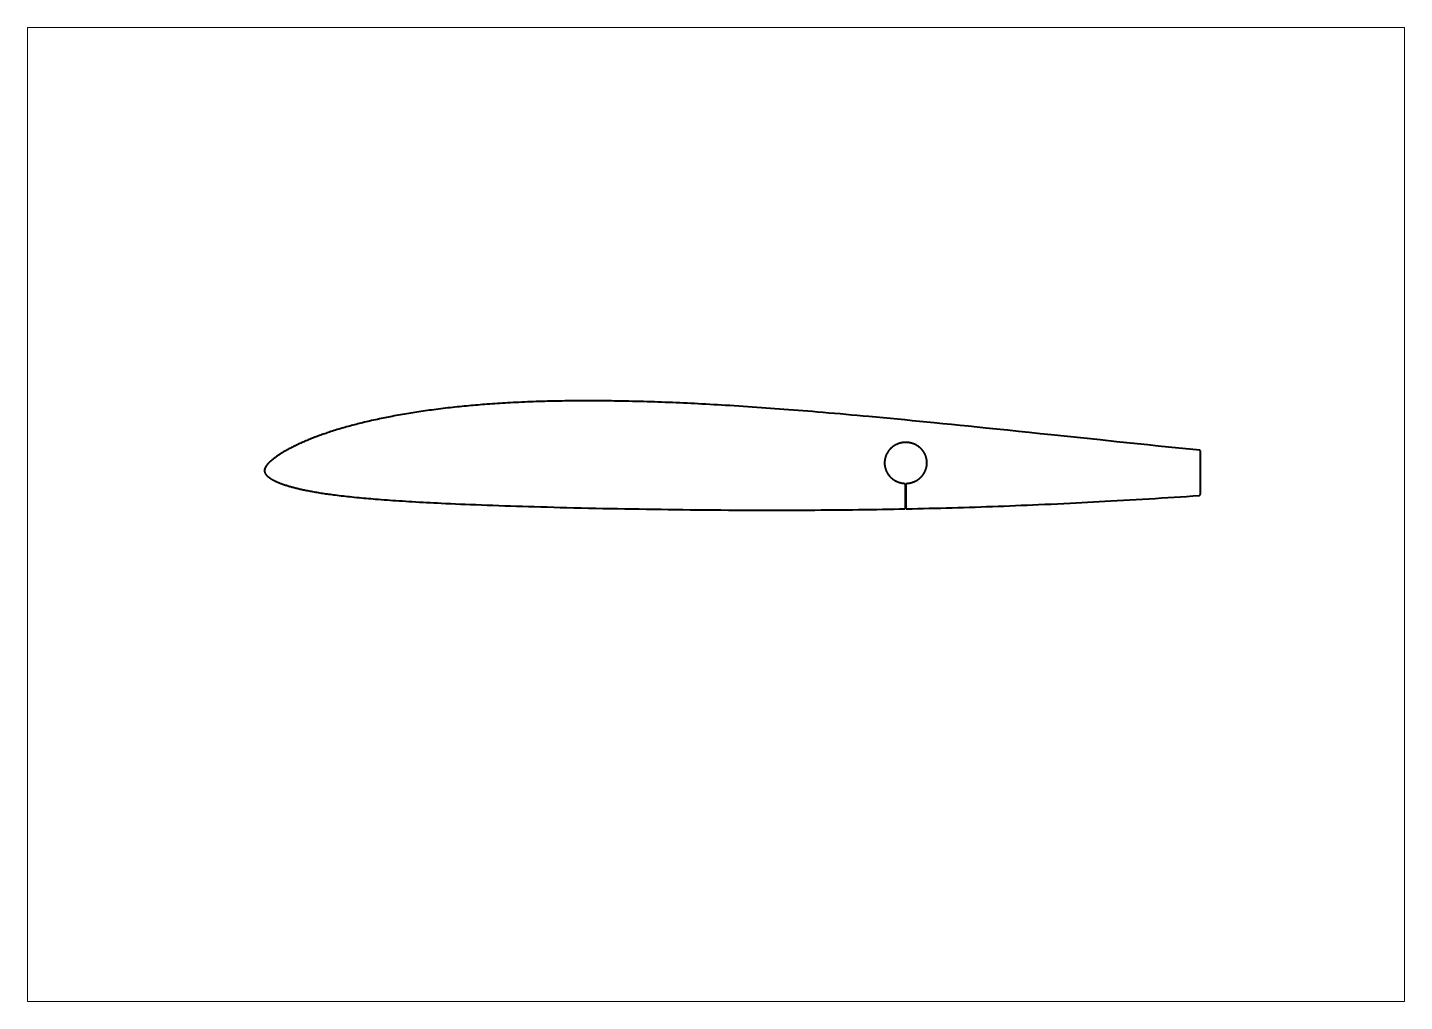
# Paper-space layout 'Sheet' of a CAD drawing. Header units: millimetres. Extents: x 0 to 420, y 0 to 297.
# The model-space entities are those that its viewports show. They can reach past a viewport. Long polylines and large blocks are cut down to what shows.
import ezdxf

# ---------------------------------------------------------------- set-up
doc = ezdxf.new("R2010")
doc.units = ezdxf.units.MM
doc.layers.add('Geometries', color=7, linetype='Continuous')

msp = doc.modelspace()

# ---------------------------------------------------------------- linework, layer by layer
at = {"layer": 'Geometries', "linetype": 'Continuous', "lineweight": 40}
for p, q in [((125.33, 180.63), (124.62, 180.54)), ((126.04, 180.72), (125.33, 180.63)), ((126.75, 180.81), (126.04, 180.72)), ((127.47, 180.89), (126.75, 180.81)), ((128.18, 180.98), (127.47, 180.89)), ((128.89, 181.06), (128.18, 180.98)), ((129.6, 181.14), (128.89, 181.06)), ((130.31, 181.21), (129.6, 181.14)), ((131.02, 181.29), (130.31, 181.21)), ((131.74, 181.36), (131.02, 181.29)), ((132.45, 181.44), (131.74, 181.36)), ((133.16, 181.51), (132.45, 181.44)), ((133.88, 181.57), (133.16, 181.51)), ((134.57, 181.64), (133.88, 181.57)), ((135.27, 181.7), (134.57, 181.64)), ((135.97, 181.77), (135.27, 181.7)), ((136.67, 181.83), (135.97, 181.77)), ((137.38, 181.89), (136.67, 181.83)), ((138.1, 181.95), (137.38, 181.89)), ((138.81, 182), (138.1, 181.95)), ((139.52, 182.06), (138.81, 182)), ((140.23, 182.11), (139.52, 182.06)), ((141.01, 182.17), (140.23, 182.11)), ((141.78, 182.22), (141.01, 182.17)), ((142.55, 182.28), (141.78, 182.22)), ((143.32, 182.33), (142.55, 182.28)), ((144.09, 182.38), (143.32, 182.33)), ((144.87, 182.43), (144.09, 182.38)), ((145.64, 182.47), (144.87, 182.43)), ((146.41, 182.52), (145.64, 182.47)), ((147.28, 182.57), (146.41, 182.52)), ((148.14, 182.61), (147.28, 182.57)), ((149.01, 182.66), (148.14, 182.61)), ((149.87, 182.7), (149.01, 182.66)), ((150.76, 182.74), (149.87, 182.7)), ((151.64, 182.78), (150.76, 182.74)), ((152.52, 182.81), (151.64, 182.78)), ((153.4, 182.85), (152.52, 182.81)), ((154.28, 182.88), (153.4, 182.85)), ((155.15, 182.91), (154.28, 182.88)), ((156.02, 182.94), (155.15, 182.91)), ((156.88, 182.97), (156.02, 182.94)), ((157.75, 182.99), (156.88, 182.97)), ((158.63, 183.02), (157.75, 182.99)), ((159.51, 183.04), (158.63, 183.02)), ((160.39, 183.06), (159.51, 183.04)), ((161.28, 183.08), (160.39, 183.06)), ((162.16, 183.1), (161.28, 183.08)), ((163.04, 183.11), (162.16, 183.1)), ((163.92, 183.12), (163.04, 183.11)), ((164.81, 183.14), (163.92, 183.12)), ((165.69, 183.15), (164.81, 183.14)), ((166.57, 183.15), (165.69, 183.15)), ((167.51, 183.16), (166.57, 183.15)), ((168.44, 183.17), (167.51, 183.16)), ((169.38, 183.17), (168.44, 183.17)), ((170.32, 183.17), (169.38, 183.17)), ((171.25, 183.17), (170.32, 183.17)), ((172.19, 183.17), (171.25, 183.17)), ((173.17, 183.17), (172.19, 183.17)), ((174.16, 183.16), (173.17, 183.17)), ((175.14, 183.16), (174.16, 183.16)), ((176.13, 183.15), (175.14, 183.16)), ((177.11, 183.14), (176.13, 183.15)), ((178.1, 183.13), (177.11, 183.14)), ((179.08, 183.11), (178.1, 183.13)), ((180.07, 183.1), (179.08, 183.11)), ((181.17, 183.08), (180.07, 183.1)), ((182.27, 183.06), (181.17, 183.08)), ((183.37, 183.03), (182.27, 183.06)), ((184.48, 183.01), (183.37, 183.03)), ((185.6, 182.98), (184.48, 183.01)), ((186.72, 182.95), (185.6, 182.98)), ((187.85, 182.92), (186.72, 182.95)), ((188.97, 182.89), (187.85, 182.92)), ((190.09, 182.85), (188.97, 182.89)), ((191.19, 182.82), (190.09, 182.85)), ((192.3, 182.78), (191.19, 182.82)), ((193.4, 182.74), (192.3, 182.78)), ((194.5, 182.7), (193.4, 182.74)), ((195.62, 182.65), (194.5, 182.7)), ((196.75, 182.61), (195.62, 182.65)), ((197.87, 182.56), (196.75, 182.61)), ((198.99, 182.51), (197.87, 182.56)), ((200.11, 182.46), (198.99, 182.51)), ((201.23, 182.41), (200.11, 182.46)), ((202.36, 182.35), (201.23, 182.41)), ((203.48, 182.3), (202.36, 182.35)), ((204.6, 182.24), (203.48, 182.3)), ((205.72, 182.18), (204.6, 182.24)), ((206.91, 182.12), (205.72, 182.18)), ((208.1, 182.06), (206.91, 182.12)), ((209.29, 181.99), (208.1, 182.06)), ((210.48, 181.92), (209.29, 181.99)), ((211.67, 181.85), (210.48, 181.92)), ((212.86, 181.78), (211.67, 181.85)), ((214.22, 181.7), (212.86, 181.78)), ((215.58, 181.61), (214.22, 181.7)), ((216.93, 181.53), (215.58, 181.61)), ((218.29, 181.44), (216.93, 181.53)), ((219.68, 181.35), (218.29, 181.44)), ((221.06, 181.25), (219.68, 181.35)), ((222.44, 181.16), (221.06, 181.25)), ((223.83, 181.06), (222.44, 181.16)), ((225.21, 180.96), (223.83, 181.06)), ((226.59, 180.86), (225.21, 180.96)), ((227.98, 180.76), (226.59, 180.86)), ((229.36, 180.66), (227.98, 180.76)), ((230.74, 180.55), (229.36, 180.66)), ((102.22, 176.49), (101.71, 176.37)), ((102.74, 176.62), (102.22, 176.49)), ((103.26, 176.74), (102.74, 176.62)), ((103.78, 176.86), (103.26, 176.74)), ((104.29, 176.98), (103.78, 176.86)), ((104.9, 177.12), (104.29, 176.98)), ((105.5, 177.25), (104.9, 177.12)), ((106.11, 177.39), (105.5, 177.25)), ((106.71, 177.52), (106.11, 177.39)), ((107.32, 177.65), (106.71, 177.52)), ((107.87, 177.76), (107.32, 177.65)), ((108.42, 177.88), (107.87, 177.76)), ((108.97, 177.99), (108.42, 177.88)), ((109.52, 178.1), (108.97, 177.99)), ((110.07, 178.21), (109.52, 178.1)), ((110.63, 178.32), (110.07, 178.21)), ((111.18, 178.42), (110.63, 178.32)), ((111.83, 178.54), (111.18, 178.42)), ((112.47, 178.66), (111.83, 178.54)), ((113.12, 178.78), (112.47, 178.66)), ((113.76, 178.9), (113.12, 178.78)), ((114.41, 179.01), (113.76, 178.9)), ((115.06, 179.12), (114.41, 179.01)), ((115.68, 179.22), (115.06, 179.12)), ((116.29, 179.33), (115.68, 179.22)), ((116.91, 179.43), (116.29, 179.33)), ((117.53, 179.53), (116.91, 179.43)), ((118.15, 179.62), (117.53, 179.53)), ((118.77, 179.72), (118.15, 179.62)), ((119.39, 179.81), (118.77, 179.72)), ((120.01, 179.91), (119.39, 179.81)), ((120.66, 180), (120.01, 179.91)), ((121.31, 180.09), (120.66, 180)), ((121.96, 180.19), (121.31, 180.09)), ((122.61, 180.28), (121.96, 180.19)), ((123.26, 180.36), (122.61, 180.28)), ((123.91, 180.45), (123.26, 180.36)), ((124.62, 180.54), (123.91, 180.45)), ((232.13, 180.44), (230.74, 180.55)), ((233.59, 180.33), (232.13, 180.44)), ((235.06, 180.21), (233.59, 180.33)), ((236.52, 180.1), (235.06, 180.21)), ((237.99, 179.98), (236.52, 180.1)), ((239.46, 179.86), (237.99, 179.98)), ((240.92, 179.74), (239.46, 179.86)), ((242.65, 179.59), (240.92, 179.74)), ((244.38, 179.44), (242.65, 179.59)), ((246.1, 179.3), (244.38, 179.44)), ((247.83, 179.15), (246.1, 179.3)), ((249.59, 178.99), (247.83, 179.15)), ((251.35, 178.83), (249.59, 178.99)), ((253.11, 178.68), (251.35, 178.83)), ((254.86, 178.52), (253.11, 178.68)), ((256.62, 178.36), (254.86, 178.52)), ((258.82, 178.15), (256.62, 178.36)), ((261.01, 177.95), (258.82, 178.15)), ((263.21, 177.74), (261.01, 177.95)), ((265.41, 177.53), (263.21, 177.74)), ((267.64, 177.32), (265.41, 177.53)), ((269.88, 177.1), (267.64, 177.32)), ((272.11, 176.88), (269.88, 177.1)), ((274.35, 176.66), (272.11, 176.88)), ((276.59, 176.44), (274.35, 176.66)), ((279.2, 176.18), (276.59, 176.44)), ((88.35, 172.32), (87.99, 172.19)), ((88.72, 172.46), (88.35, 172.32)), ((89.09, 172.6), (88.72, 172.46)), ((89.46, 172.73), (89.09, 172.6)), ((89.83, 172.86), (89.46, 172.73)), ((90.2, 172.99), (89.83, 172.86)), ((90.58, 173.12), (90.2, 172.99)), ((90.95, 173.25), (90.58, 173.12)), ((91.32, 173.37), (90.95, 173.25)), ((91.7, 173.5), (91.32, 173.37)), ((92.07, 173.62), (91.7, 173.5)), ((92.55, 173.78), (92.07, 173.62)), ((93.02, 173.93), (92.55, 173.78)), ((93.5, 174.08), (93.02, 173.93)), ((93.98, 174.23), (93.5, 174.08)), ((94.46, 174.38), (93.98, 174.23)), ((94.93, 174.52), (94.46, 174.38)), ((95.4, 174.66), (94.93, 174.52)), ((95.88, 174.8), (95.4, 174.66)), ((96.35, 174.94), (95.88, 174.8)), ((96.83, 175.07), (96.35, 174.94)), ((97.31, 175.21), (96.83, 175.07)), ((97.8, 175.34), (97.31, 175.21)), ((98.28, 175.48), (97.8, 175.34)), ((98.77, 175.61), (98.28, 175.48)), ((99.25, 175.74), (98.77, 175.61)), ((99.73, 175.86), (99.25, 175.74)), ((100.22, 175.99), (99.73, 175.86)), ((100.71, 176.11), (100.22, 175.99)), ((101.19, 176.24), (100.71, 176.11)), ((101.71, 176.37), (101.19, 176.24)), ((281.81, 175.92), (279.2, 176.18)), ((284.43, 175.65), (281.81, 175.92)), ((287.04, 175.39), (284.43, 175.65)), ((289.65, 175.12), (287.04, 175.39)), ((292.26, 174.85), (289.65, 175.12)), ((295.59, 174.51), (292.26, 174.85)), ((298.91, 174.17), (295.59, 174.51)), ((302.24, 173.82), (298.91, 174.17)), ((305.56, 173.48), (302.24, 173.82)), ((308.89, 173.13), (305.56, 173.48)), ((312.21, 172.78), (308.89, 173.13)), ((317.2, 172.26), (312.21, 172.78)), ((322.19, 171.74), (317.2, 172.26)), ((78.94, 168.06), (78.69, 167.92)), ((79.2, 168.2), (78.94, 168.06)), ((79.46, 168.34), (79.2, 168.2)), ((79.71, 168.48), (79.46, 168.34)), ((79.97, 168.62), (79.71, 168.48)), ((80.23, 168.76), (79.97, 168.62)), ((80.51, 168.91), (80.23, 168.76)), ((80.8, 169.05), (80.51, 168.91)), ((81.08, 169.2), (80.8, 169.05)), ((81.37, 169.34), (81.08, 169.2)), ((81.66, 169.48), (81.37, 169.34)), ((81.94, 169.62), (81.66, 169.48)), ((82.23, 169.76), (81.94, 169.62)), ((82.52, 169.9), (82.23, 169.76)), ((82.81, 170.03), (82.52, 169.9)), ((83.1, 170.17), (82.81, 170.03)), ((83.39, 170.3), (83.1, 170.17)), ((83.68, 170.43), (83.39, 170.3)), ((83.98, 170.56), (83.68, 170.43)), ((84.27, 170.69), (83.98, 170.56)), ((84.6, 170.83), (84.27, 170.69)), ((84.92, 170.97), (84.6, 170.83)), ((85.25, 171.11), (84.92, 170.97)), ((85.58, 171.24), (85.25, 171.11)), ((85.91, 171.38), (85.58, 171.24)), ((86.24, 171.51), (85.91, 171.38)), ((86.57, 171.64), (86.24, 171.51)), ((86.9, 171.77), (86.57, 171.64)), ((87.26, 171.91), (86.9, 171.77)), ((87.63, 172.05), (87.26, 171.91)), ((87.99, 172.19), (87.63, 172.05)), ((327.17, 171.22), (322.19, 171.74)), ((332.16, 170.7), (327.17, 171.22)), ((335.33, 170.37), (332.16, 170.7)), ((338.51, 170.04), (335.33, 170.37)), ((341.68, 169.71), (338.51, 170.04)), ((344.86, 169.38), (341.68, 169.71)), ((348.03, 169.06), (344.86, 169.38)), ((351.21, 168.73), (348.03, 169.06)), ((354.38, 168.41), (351.21, 168.73)), ((357.55, 168.09), (354.38, 168.41)), ((357.57, 168.09), (357.55, 168.09)), ((357.59, 168.08), (357.57, 168.09)), ((357.61, 168.08), (357.59, 168.08)), ((357.63, 168.07), (357.61, 168.08)), ((357.64, 168.06), (357.63, 168.07)), ((357.66, 168.05), (357.64, 168.06)), ((357.67, 168.04), (357.66, 168.05)), ((357.68, 168.02), (357.67, 168.04)), ((357.7, 168.01), (357.68, 168.02)), ((357.71, 167.99), (357.7, 168.01)), ((73.19, 163.8), (73.13, 163.73)), ((73.26, 163.88), (73.19, 163.8)), ((73.33, 163.95), (73.26, 163.88)), ((73.39, 164.02), (73.33, 163.95)), ((73.5, 164.14), (73.39, 164.02)), ((73.61, 164.25), (73.5, 164.14)), ((73.72, 164.36), (73.61, 164.25)), ((73.83, 164.47), (73.72, 164.36)), ((73.92, 164.56), (73.83, 164.47)), ((74.01, 164.64), (73.92, 164.56)), ((74.11, 164.73), (74.01, 164.64)), ((74.2, 164.81), (74.11, 164.73)), ((74.29, 164.89), (74.2, 164.81)), ((74.42, 165), (74.29, 164.89)), ((74.54, 165.1), (74.42, 165)), ((74.66, 165.2), (74.54, 165.1)), ((74.79, 165.3), (74.66, 165.2)), ((74.91, 165.4), (74.79, 165.3)), ((75.09, 165.53), (74.91, 165.4)), ((75.26, 165.67), (75.09, 165.53)), ((75.44, 165.8), (75.26, 165.67)), ((75.61, 165.93), (75.44, 165.8)), ((75.79, 166.06), (75.61, 165.93)), ((75.98, 166.19), (75.79, 166.06)), ((76.16, 166.32), (75.98, 166.19)), ((76.34, 166.45), (76.16, 166.32)), ((76.53, 166.57), (76.34, 166.45)), ((76.71, 166.7), (76.53, 166.57)), ((76.9, 166.82), (76.71, 166.7)), ((77.09, 166.94), (76.9, 166.82)), ((77.28, 167.06), (77.09, 166.94)), ((77.47, 167.18), (77.28, 167.06)), ((77.67, 167.31), (77.47, 167.18)), ((77.87, 167.43), (77.67, 167.31)), ((78.07, 167.56), (77.87, 167.43)), ((78.28, 167.68), (78.07, 167.56)), ((78.48, 167.8), (78.28, 167.68)), ((78.69, 167.92), (78.48, 167.8)), ((357.72, 167.98), (357.71, 167.99)), ((357.72, 167.96), (357.72, 167.98)), ((357.73, 167.95), (357.72, 167.96)), ((357.74, 167.93), (357.73, 167.95)), ((357.74, 167.91), (357.74, 167.93)), ((357.74, 167.89), (357.74, 167.91)), ((357.74, 154.7), (357.74, 167.89)), ((72.27, 162.03), (72.26, 161.99)), ((72.26, 161.99), (72.26, 161.95)), ((72.26, 161.95), (72.26, 161.91)), ((72.26, 161.91), (72.26, 161.87)), ((72.26, 161.87), (72.26, 161.82)), ((72.26, 161.82), (72.27, 161.77)), ((72.28, 162.09), (72.27, 162.03)), ((72.27, 161.77), (72.27, 161.72)), ((72.27, 161.72), (72.28, 161.67)), ((72.29, 162.14), (72.28, 162.09)), ((72.28, 161.67), (72.29, 161.62)), ((72.3, 162.19), (72.29, 162.14)), ((72.29, 161.62), (72.3, 161.57)), ((72.31, 162.25), (72.3, 162.19)), ((72.3, 161.57), (72.31, 161.53)), ((72.33, 162.31), (72.31, 162.25)), ((72.31, 161.53), (72.32, 161.48)), ((72.32, 161.48), (72.34, 161.42)), ((72.34, 162.37), (72.33, 162.31)), ((72.36, 162.42), (72.34, 162.37)), ((72.34, 161.42), (72.36, 161.36)), ((72.38, 162.48), (72.36, 162.42)), ((72.36, 161.36), (72.38, 161.3)), ((72.4, 162.54), (72.38, 162.48)), ((72.38, 161.3), (72.4, 161.24)), ((72.43, 162.6), (72.4, 162.54)), ((72.4, 161.24), (72.42, 161.18)), ((72.42, 161.18), (72.45, 161.13)), ((72.45, 162.65), (72.43, 162.6)), ((72.47, 162.71), (72.45, 162.65)), ((72.45, 161.13), (72.47, 161.07)), ((72.51, 162.79), (72.47, 162.71)), ((72.47, 161.07), (72.5, 161.01)), ((72.5, 161.01), (72.53, 160.96)), ((72.54, 162.86), (72.51, 162.79)), ((72.53, 160.96), (72.56, 160.9)), ((72.58, 162.93), (72.54, 162.86)), ((72.56, 160.9), (72.59, 160.85)), ((72.62, 163.01), (72.58, 162.93)), ((72.59, 160.85), (72.62, 160.8)), ((72.66, 163.08), (72.62, 163.01)), ((72.62, 160.8), (72.65, 160.75)), ((72.65, 160.75), (72.69, 160.7)), ((72.7, 163.15), (72.66, 163.08)), ((72.69, 160.7), (72.73, 160.65)), ((72.73, 163.21), (72.7, 163.15)), ((72.77, 163.27), (72.73, 163.21)), ((72.73, 160.65), (72.76, 160.6)), ((72.76, 160.6), (72.8, 160.56)), ((72.81, 163.33), (72.77, 163.27)), ((72.8, 160.56), (72.85, 160.51)), ((72.85, 163.38), (72.81, 163.33)), ((72.89, 163.44), (72.85, 163.38)), ((72.85, 160.51), (72.89, 160.47)), ((72.93, 163.49), (72.89, 163.44)), ((72.89, 160.47), (72.94, 160.41)), ((72.97, 163.55), (72.93, 163.49)), ((72.94, 160.41), (73, 160.35)), ((73.02, 163.6), (72.97, 163.55)), ((73, 160.35), (73.06, 160.3)), ((73.06, 163.66), (73.02, 163.6)), ((73.13, 163.73), (73.06, 163.66)), ((73.06, 160.3), (73.12, 160.24)), ((73.12, 160.24), (73.19, 160.18)), ((73.19, 160.18), (73.26, 160.12)), ((73.26, 160.12), (73.33, 160.07)), ((73.33, 160.07), (73.39, 160.01)), ((73.39, 160.01), (73.49, 159.94)), ((73.49, 159.94), (73.58, 159.87)), ((73.58, 159.87), (73.67, 159.8)), ((73.67, 159.8), (73.77, 159.73)), ((73.77, 159.73), (73.86, 159.66)), ((73.86, 159.66), (73.96, 159.59)), ((73.96, 159.59), (74.05, 159.53)), ((74.05, 159.53), (74.14, 159.47)), ((74.14, 159.47), (74.24, 159.41)), ((74.24, 159.41), (74.33, 159.35)), ((74.33, 159.35), (74.42, 159.3)), ((74.42, 159.3), (74.53, 159.23)), ((74.53, 159.23), (74.64, 159.17)), ((74.64, 159.17), (74.75, 159.12)), ((74.75, 159.12), (74.86, 159.06)), ((74.86, 159.06), (74.97, 159)), ((74.97, 159), (75.08, 158.95)), ((75.08, 158.95), (75.19, 158.89)), ((75.19, 158.89), (75.3, 158.84)), ((75.3, 158.84), (75.48, 158.75)), ((75.48, 158.75), (75.65, 158.66)), ((75.65, 158.66), (75.83, 158.58)), ((75.83, 158.58), (76.01, 158.5)), ((76.01, 158.5), (76.15, 158.43)), ((76.15, 158.43), (76.29, 158.37)), ((76.29, 158.37), (76.44, 158.31)), ((76.44, 158.31), (76.58, 158.25)), ((76.58, 158.25), (76.75, 158.18)), ((76.75, 158.18), (76.92, 158.12)), ((76.92, 158.12), (77.09, 158.05)), ((77.09, 158.05), (77.27, 157.98)), ((77.27, 157.98), (77.44, 157.92)), ((77.44, 157.92), (77.61, 157.86)), ((77.61, 157.86), (77.88, 157.76)), ((77.88, 157.76), (78.15, 157.67)), ((78.15, 157.67), (78.41, 157.58)), ((78.41, 157.58), (78.68, 157.49)), ((78.68, 157.49), (78.95, 157.4)), ((78.95, 157.4), (79.22, 157.31)), ((79.22, 157.31), (79.49, 157.23)), ((79.49, 157.23), (79.74, 157.15)), ((79.74, 157.15), (79.99, 157.08)), ((79.99, 157.08), (80.24, 157)), ((80.24, 157), (80.49, 156.93)), ((80.49, 156.93), (80.75, 156.86)), ((80.75, 156.86), (81, 156.79)), ((81, 156.79), (81.3, 156.71)), ((81.3, 156.71), (81.6, 156.63)), ((81.6, 156.63), (81.9, 156.56)), ((81.9, 156.56), (82.2, 156.48)), ((82.2, 156.48), (82.51, 156.41)), ((82.51, 156.41), (82.82, 156.34)), ((82.82, 156.34), (83.12, 156.27)), ((83.12, 156.27), (83.43, 156.2)), ((83.43, 156.2), (83.74, 156.13)), ((83.74, 156.13), (84.05, 156.06)), ((84.05, 156.06), (84.36, 156)), ((84.36, 156), (84.72, 155.92)), ((84.72, 155.92), (85.08, 155.85)), ((85.08, 155.85), (85.44, 155.78)), ((85.44, 155.78), (85.81, 155.71)), ((85.81, 155.71), (86.17, 155.64)), ((86.17, 155.64), (86.53, 155.57)), ((86.53, 155.57), (86.96, 155.49)), ((86.96, 155.49), (87.39, 155.41)), ((87.39, 155.41), (87.81, 155.34)), ((267.73, 157.99), (267.73, 150.22)), ((268.03, 150.23), (268.03, 157.99)), ((87.81, 155.34), (88.24, 155.27)), ((88.24, 155.27), (88.69, 155.19)), ((88.69, 155.19), (89.13, 155.12)), ((89.13, 155.12), (89.58, 155.05)), ((89.58, 155.05), (90.02, 154.98)), ((90.02, 154.98), (90.47, 154.92)), ((90.47, 154.92), (90.91, 154.85)), ((90.91, 154.85), (91.36, 154.79)), ((91.36, 154.79), (91.85, 154.72)), ((91.85, 154.72), (92.34, 154.65)), ((92.34, 154.65), (92.83, 154.58)), ((92.83, 154.58), (93.32, 154.52)), ((93.32, 154.52), (93.82, 154.45)), ((93.82, 154.45), (94.44, 154.38)), ((94.44, 154.38), (95.07, 154.3)), ((95.07, 154.3), (95.7, 154.22)), ((95.7, 154.22), (96.33, 154.15)), ((96.33, 154.15), (96.95, 154.08)), ((96.95, 154.08), (97.58, 154.01)), ((97.58, 154.01), (98.21, 153.94)), ((98.21, 153.94), (98.94, 153.86)), ((98.94, 153.86), (99.68, 153.79)), ((99.68, 153.79), (100.41, 153.72)), ((100.41, 153.72), (101.15, 153.65)), ((101.15, 153.65), (101.88, 153.58)), ((101.88, 153.58), (102.62, 153.51)), ((102.62, 153.51), (103.31, 153.45)), ((103.31, 153.45), (104, 153.39)), ((104, 153.39), (104.69, 153.33)), ((104.69, 153.33), (105.39, 153.27)), ((105.39, 153.27), (106.08, 153.21)), ((106.08, 153.21), (106.98, 153.14)), ((106.98, 153.14), (107.88, 153.07)), ((107.88, 153.07), (108.78, 153)), ((108.78, 153), (109.67, 152.94)), ((109.67, 152.94), (110.57, 152.87)), ((110.57, 152.87), (111.47, 152.81)), ((111.47, 152.81), (112.37, 152.75)), ((112.37, 152.75), (113.36, 152.68)), ((113.36, 152.68), (114.35, 152.62)), ((114.35, 152.62), (115.34, 152.56)), ((115.34, 152.56), (116.33, 152.5)), ((116.33, 152.5), (117.32, 152.44)), ((117.32, 152.44), (118.42, 152.37)), ((118.42, 152.37), (119.53, 152.31)), ((119.53, 152.31), (120.63, 152.25)), ((120.63, 152.25), (121.74, 152.19)), ((121.74, 152.19), (122.84, 152.13)), ((122.84, 152.13), (123.95, 152.07)), ((123.95, 152.07), (125.05, 152.02)), ((125.05, 152.02), (126.16, 151.97)), ((126.16, 151.97), (127.63, 151.9)), ((127.63, 151.9), (129.1, 151.83)), ((129.1, 151.83), (130.58, 151.76)), ((130.58, 151.76), (132.05, 151.7)), ((132.05, 151.7), (133.52, 151.64)), ((133.52, 151.64), (135, 151.57)), ((135, 151.57), (136.74, 151.51)), ((136.74, 151.51), (138.47, 151.44)), ((138.47, 151.44), (140.21, 151.37)), ((140.21, 151.37), (141.95, 151.31)), ((141.95, 151.31), (143.75, 151.25)), ((143.75, 151.25), (145.55, 151.18)), ((299.58, 151.16), (301.35, 151.23)), ((301.35, 151.23), (303.11, 151.3)), ((303.11, 151.3), (304.87, 151.37)), ((304.87, 151.37), (306.63, 151.45)), ((306.63, 151.45), (308.39, 151.52)), ((308.39, 151.52), (310.33, 151.61)), ((310.33, 151.61), (312.26, 151.69)), ((312.26, 151.69), (314.2, 151.78)), ((314.2, 151.78), (316.14, 151.88)), ((316.14, 151.88), (318.08, 151.97)), ((318.08, 151.97), (319.84, 152.06)), ((319.84, 152.06), (321.6, 152.15)), ((321.6, 152.15), (323.36, 152.24)), ((323.36, 152.24), (325.12, 152.33)), ((325.12, 152.33), (326.88, 152.42)), ((326.88, 152.42), (328.64, 152.52)), ((328.64, 152.52), (330.4, 152.62)), ((330.4, 152.62), (332.33, 152.73)), ((332.33, 152.73), (334.27, 152.84)), ((334.27, 152.84), (336.2, 152.95)), ((336.2, 152.95), (338.14, 153.07)), ((338.14, 153.07), (340.08, 153.18)), ((340.08, 153.18), (342.01, 153.3)), ((342.01, 153.3), (343.95, 153.42)), ((343.95, 153.42), (345.88, 153.54)), ((345.88, 153.54), (347.82, 153.67)), ((347.82, 153.67), (349.75, 153.79)), ((349.75, 153.79), (351.65, 153.92)), ((351.65, 153.92), (353.55, 154.04)), ((353.55, 154.04), (355.45, 154.17)), ((355.45, 154.17), (357.35, 154.3)), ((357.35, 154.3), (357.38, 154.3)), ((357.38, 154.3), (357.41, 154.31)), ((357.41, 154.31), (357.43, 154.32)), ((357.43, 154.32), (357.46, 154.32)), ((357.46, 154.32), (357.48, 154.33)), ((357.48, 154.33), (357.51, 154.35)), ((357.51, 154.35), (357.53, 154.36)), ((357.53, 154.36), (357.56, 154.38)), ((357.56, 154.38), (357.58, 154.39)), ((357.58, 154.39), (357.61, 154.41)), ((357.61, 154.41), (357.63, 154.43)), ((357.63, 154.43), (357.65, 154.46)), ((357.65, 154.46), (357.66, 154.48)), ((357.66, 154.48), (357.68, 154.5)), ((357.68, 154.5), (357.69, 154.52)), ((357.69, 154.52), (357.7, 154.54)), ((357.7, 154.54), (357.71, 154.56)), ((357.71, 154.56), (357.72, 154.59)), ((357.72, 154.59), (357.73, 154.61)), ((357.73, 154.63), (357.74, 154.65)), ((357.73, 154.61), (357.73, 154.63)), ((357.74, 154.68), (357.74, 154.7)), ((357.74, 154.65), (357.74, 154.68)), ((145.55, 151.18), (147.35, 151.12)), ((147.35, 151.12), (149.15, 151.07)), ((149.15, 151.07), (150.95, 151.01)), ((150.95, 151.01), (152.76, 150.95)), ((152.76, 150.95), (154.56, 150.9)), ((154.56, 150.9), (156.54, 150.84)), ((156.54, 150.84), (158.52, 150.79)), ((158.52, 150.79), (160.5, 150.74)), ((160.5, 150.74), (162.48, 150.68)), ((162.48, 150.68), (164.47, 150.63)), ((164.47, 150.63), (166.68, 150.58)), ((166.68, 150.58), (168.89, 150.53)), ((168.89, 150.53), (171.1, 150.48)), ((171.1, 150.48), (173.32, 150.43)), ((173.32, 150.43), (175.53, 150.38)), ((175.53, 150.38), (177.74, 150.34)), ((177.74, 150.34), (179.95, 150.3)), ((179.95, 150.3), (182.16, 150.25)), ((182.16, 150.25), (184.38, 150.22)), ((184.38, 150.22), (186.59, 150.18)), ((186.59, 150.18), (188.8, 150.14)), ((188.8, 150.14), (191.01, 150.11)), ((191.01, 150.11), (193.23, 150.08)), ((193.23, 150.08), (195.44, 150.05)), ((195.44, 150.05), (197.65, 150.02)), ((197.65, 150.02), (199.86, 149.99)), ((199.86, 149.99), (202.18, 149.97)), ((202.18, 149.97), (204.5, 149.94)), ((204.5, 149.94), (206.82, 149.92)), ((206.82, 149.92), (209.14, 149.9)), ((209.14, 149.9), (211.45, 149.88)), ((211.45, 149.88), (213.77, 149.87)), ((213.77, 149.87), (215.67, 149.86)), ((215.67, 149.86), (217.56, 149.85)), ((217.56, 149.85), (219.46, 149.84)), ((219.46, 149.84), (221.35, 149.84)), ((221.35, 149.84), (223.25, 149.83)), ((223.25, 149.83), (225.11, 149.83)), ((225.11, 149.83), (226.97, 149.83)), ((226.97, 149.83), (228.83, 149.83)), ((228.83, 149.83), (230.69, 149.83)), ((230.69, 149.83), (232.59, 149.83)), ((232.59, 149.83), (234.49, 149.84)), ((234.49, 149.84), (236.39, 149.84)), ((236.39, 149.84), (238.29, 149.85)), ((238.29, 149.85), (240.19, 149.86)), ((240.19, 149.86), (242.09, 149.88)), ((242.09, 149.88), (243.99, 149.89)), ((243.99, 149.89), (245.89, 149.91)), ((245.89, 149.91), (247.79, 149.92)), ((247.79, 149.92), (249.69, 149.94)), ((249.69, 149.94), (251.59, 149.96)), ((251.59, 149.96), (253.49, 149.99)), ((253.49, 149.99), (255.39, 150.01)), ((255.39, 150.01), (257.28, 150.04)), ((257.28, 150.04), (259.03, 150.07)), ((259.03, 150.07), (260.77, 150.1)), ((260.77, 150.1), (262.51, 150.12)), ((262.51, 150.12), (264.25, 150.16)), ((264.25, 150.16), (265.99, 150.19)), ((265.99, 150.19), (267.73, 150.22)), ((268.03, 150.23), (269.79, 150.27)), ((269.79, 150.27), (271.55, 150.31)), ((271.55, 150.31), (273.3, 150.35)), ((273.3, 150.35), (275.06, 150.39)), ((275.06, 150.39), (276.82, 150.43)), ((276.82, 150.43), (278.55, 150.48)), ((278.55, 150.48), (280.28, 150.52)), ((280.28, 150.52), (282, 150.57)), ((282, 150.57), (283.73, 150.62)), ((283.73, 150.62), (285.49, 150.67)), ((285.49, 150.67), (287.25, 150.73)), ((287.25, 150.73), (289.01, 150.78)), ((289.01, 150.78), (290.78, 150.84)), ((290.78, 150.84), (292.54, 150.9)), ((292.54, 150.9), (294.3, 150.96)), ((294.3, 150.96), (296.06, 151.03)), ((296.06, 151.03), (297.82, 151.09)), ((297.82, 151.09), (299.58, 151.16))]:
    msp.add_line(p, q, dxfattribs=at)
at = {"layer": 'Geometries', "linetype": 'Continuous', "lineweight": 40, "flags": 128}
msp.add_lwpolyline([(268.03, 157.99), (268.15, 157.99), (268.27, 158), (268.39, 158.01), (268.51, 158.02), (268.63, 158.03), (268.75, 158.04), (268.87, 158.06), (268.98, 158.08), (269.1, 158.1), (269.22, 158.12), (269.34, 158.15), (269.45, 158.18), (269.55, 158.2), (269.65, 158.23), (269.75, 158.26), (269.84, 158.28), (269.94, 158.32), (270.04, 158.35), (270.14, 158.38), (270.23, 158.42), (270.33, 158.46), (270.43, 158.49), (270.52, 158.54), (270.62, 158.58), (270.71, 158.62), (270.8, 158.67), (270.9, 158.71), (270.99, 158.76), (271.08, 158.81), (271.17, 158.86), (271.26, 158.91), (271.35, 158.97), (271.44, 159.02), (271.53, 159.08), (271.62, 159.15), (271.71, 159.21), (271.8, 159.27), (271.89, 159.34), (271.98, 159.41), (272.06, 159.47), (272.14, 159.54), (272.22, 159.61), (272.31, 159.69), (272.39, 159.76), (272.46, 159.84), (272.54, 159.91), (272.62, 159.99), (272.69, 160.07), (272.76, 160.15), (272.84, 160.23), (272.91, 160.31), (272.97, 160.4), (273.04, 160.47), (273.09, 160.55), (273.15, 160.63), (273.21, 160.71), (273.27, 160.79), (273.32, 160.87), (273.38, 160.96), (273.43, 161.05), (273.49, 161.14), (273.54, 161.23), (273.59, 161.32), (273.64, 161.41), (273.69, 161.5), (273.74, 161.6), (273.78, 161.69), (273.82, 161.79), (273.87, 161.89), (273.91, 161.98), (273.94, 162.08), (273.98, 162.18), (274.02, 162.28), (274.05, 162.37), (274.07, 162.46), (274.1, 162.55), (274.13, 162.64), (274.15, 162.73), (274.17, 162.82), (274.2, 162.92), (274.22, 163.02), (274.24, 163.12), (274.26, 163.22), (274.27, 163.32), (274.29, 163.42), (274.3, 163.52), (274.31, 163.63), (274.32, 163.73), (274.33, 163.83), (274.33, 163.93), (274.34, 164.03), (274.34, 164.13), (274.34, 164.24), (274.34, 164.34), (274.34, 164.45), (274.33, 164.56), (274.33, 164.67), (274.32, 164.78), (274.31, 164.88), (274.3, 164.98), (274.28, 165.08), (274.27, 165.18), (274.25, 165.28), (274.24, 165.38), (274.22, 165.48), (274.19, 165.58), (274.17, 165.67), (274.15, 165.77), (274.12, 165.87), (274.09, 165.97), (274.06, 166.06), (274.03, 166.16), (274, 166.25), (273.97, 166.35), (273.93, 166.45), (273.89, 166.55), (273.85, 166.65), (273.8, 166.74), (273.76, 166.84), (273.71, 166.93), (273.67, 167.02), (273.62, 167.11), (273.57, 167.2), (273.52, 167.29), (273.47, 167.37), (273.42, 167.46), (273.37, 167.55), (273.31, 167.63), (273.25, 167.71), (273.2, 167.8), (273.14, 167.88), (273.08, 167.96), (273.01, 168.04), (272.95, 168.12), (272.88, 168.2), (272.81, 168.28), (272.74, 168.36), (272.67, 168.44), (272.59, 168.52), (272.52, 168.59), (272.45, 168.66), (272.37, 168.74), (272.3, 168.81), (272.22, 168.87), (272.14, 168.94), (272.06, 169.01), (271.98, 169.07), (271.9, 169.14), (271.82, 169.2), (271.73, 169.26), (271.65, 169.32), (271.56, 169.38), (271.48, 169.43), (271.39, 169.49), (271.3, 169.55), (271.2, 169.6), (271.11, 169.66), (271.01, 169.71), (270.91, 169.76), (270.82, 169.81), (270.72, 169.85), (270.62, 169.9), (270.53, 169.94), (270.43, 169.98), (270.33, 170.02), (270.23, 170.06), (270.13, 170.1), (270.03, 170.13), (269.93, 170.17), (269.83, 170.2), (269.72, 170.23), (269.62, 170.26), (269.52, 170.28), (269.41, 170.31), (269.3, 170.33), (269.19, 170.36), (269.08, 170.38), (268.97, 170.4), (268.86, 170.42), (268.73, 170.43), (268.61, 170.45), (268.49, 170.46), (268.37, 170.47), (268.25, 170.48), (268.12, 170.48), (268, 170.49), (267.88, 170.49), (267.78, 170.49), (267.67, 170.48), (267.57, 170.48), (267.47, 170.47), (267.36, 170.47), (267.26, 170.46), (267.16, 170.45), (267.05, 170.43), (266.95, 170.42), (266.85, 170.41), (266.75, 170.39), (266.64, 170.37), (266.54, 170.35), (266.44, 170.33), (266.34, 170.31), (266.23, 170.28), (266.13, 170.25), (266.02, 170.22), (265.92, 170.19), (265.81, 170.16), (265.71, 170.12), (265.62, 170.09), (265.52, 170.05), (265.42, 170.01), (265.33, 169.98), (265.23, 169.94), (265.14, 169.89), (265.04, 169.85), (264.95, 169.8), (264.86, 169.76), (264.77, 169.71), (264.68, 169.66), (264.59, 169.61), (264.5, 169.56), (264.41, 169.5), (264.31, 169.45), (264.22, 169.39), (264.13, 169.32), (264.04, 169.26), (263.95, 169.2), (263.86, 169.13), (263.78, 169.06), (263.69, 168.99), (263.61, 168.93), (263.53, 168.85), (263.45, 168.78), (263.37, 168.71), (263.29, 168.63), (263.21, 168.56), (263.14, 168.48), (263.06, 168.4), (262.99, 168.32), (262.92, 168.24), (262.85, 168.16), (262.78, 168.07), (262.72, 168), (262.66, 167.92), (262.6, 167.84), (262.55, 167.76), (262.49, 167.68), (262.44, 167.6), (262.38, 167.51), (262.32, 167.42), (262.27, 167.33), (262.22, 167.24), (262.16, 167.15), (262.12, 167.06), (262.07, 166.96), (262.02, 166.87), (261.98, 166.77), (261.93, 166.68), (261.89, 166.58), (261.85, 166.48), (261.81, 166.39), (261.78, 166.29), (261.74, 166.19), (261.71, 166.1), (261.68, 166.01), (261.66, 165.92), (261.63, 165.83), (261.61, 165.74), (261.58, 165.64), (261.56, 165.55), (261.54, 165.45), (261.52, 165.35), (261.5, 165.25), (261.49, 165.14), (261.47, 165.04), (261.46, 164.94), (261.45, 164.84), (261.44, 164.74), (261.43, 164.64), (261.42, 164.54), (261.42, 164.43), (261.42, 164.33), (261.42, 164.23), (261.42, 164.13), (261.42, 164.02), (261.42, 163.91), (261.43, 163.8), (261.44, 163.69), (261.45, 163.58), (261.46, 163.48), (261.48, 163.38), (261.49, 163.28), (261.51, 163.19), (261.53, 163.09), (261.54, 162.99), (261.57, 162.89), (261.59, 162.79), (261.61, 162.7), (261.64, 162.6), (261.67, 162.5), (261.7, 162.41), (261.73, 162.31), (261.76, 162.22), (261.79, 162.12), (261.83, 162.02), (261.87, 161.92), (261.91, 161.82), (261.96, 161.72), (262, 161.63), (262.05, 161.54), (262.09, 161.45), (262.14, 161.36), (262.19, 161.27), (262.24, 161.18), (262.29, 161.09), (262.34, 161.01), (262.4, 160.92), (262.45, 160.84), (262.51, 160.75), (262.57, 160.67), (262.63, 160.59), (262.69, 160.51), (262.75, 160.43), (262.81, 160.35), (262.88, 160.27), (262.95, 160.19), (263.02, 160.11), (263.1, 160.03), (263.17, 159.95), (263.24, 159.88), (263.32, 159.8), (263.39, 159.73), (263.47, 159.66), (263.54, 159.6), (263.62, 159.53), (263.7, 159.46), (263.78, 159.4), (263.86, 159.33), (263.95, 159.27), (264.03, 159.21), (264.11, 159.15), (264.2, 159.09), (264.29, 159.04), (264.37, 158.98), (264.47, 158.92), (264.56, 158.87), (264.66, 158.81), (264.76, 158.76), (264.85, 158.71), (264.95, 158.66), (265.04, 158.62), (265.14, 158.57), (265.24, 158.53), (265.34, 158.49), (265.44, 158.45), (265.54, 158.41), (265.64, 158.37), (265.74, 158.34), (265.84, 158.3), (265.94, 158.27), (266.04, 158.24), (266.14, 158.21), (266.25, 158.19), (266.35, 158.16), (266.46, 158.14), (266.57, 158.11), (266.69, 158.09), (266.8, 158.07), (266.91, 158.06), (267.01, 158.04), (267.11, 158.03), (267.22, 158.02), (267.32, 158.01), (267.42, 158), (267.52, 158), (267.63, 157.99), (267.73, 157.99)], dxfattribs=at)

psp = doc.layouts.new('Sheet')

# ---------------------------------------------------------------- viewports
at = {"layer": '0'}
psp.add_viewport(center=(210, 148.5), size=(420, 297), view_center_point=(210, 148.5), view_height=297, dxfattribs=at)

doc.saveas('drawing.dxf')
